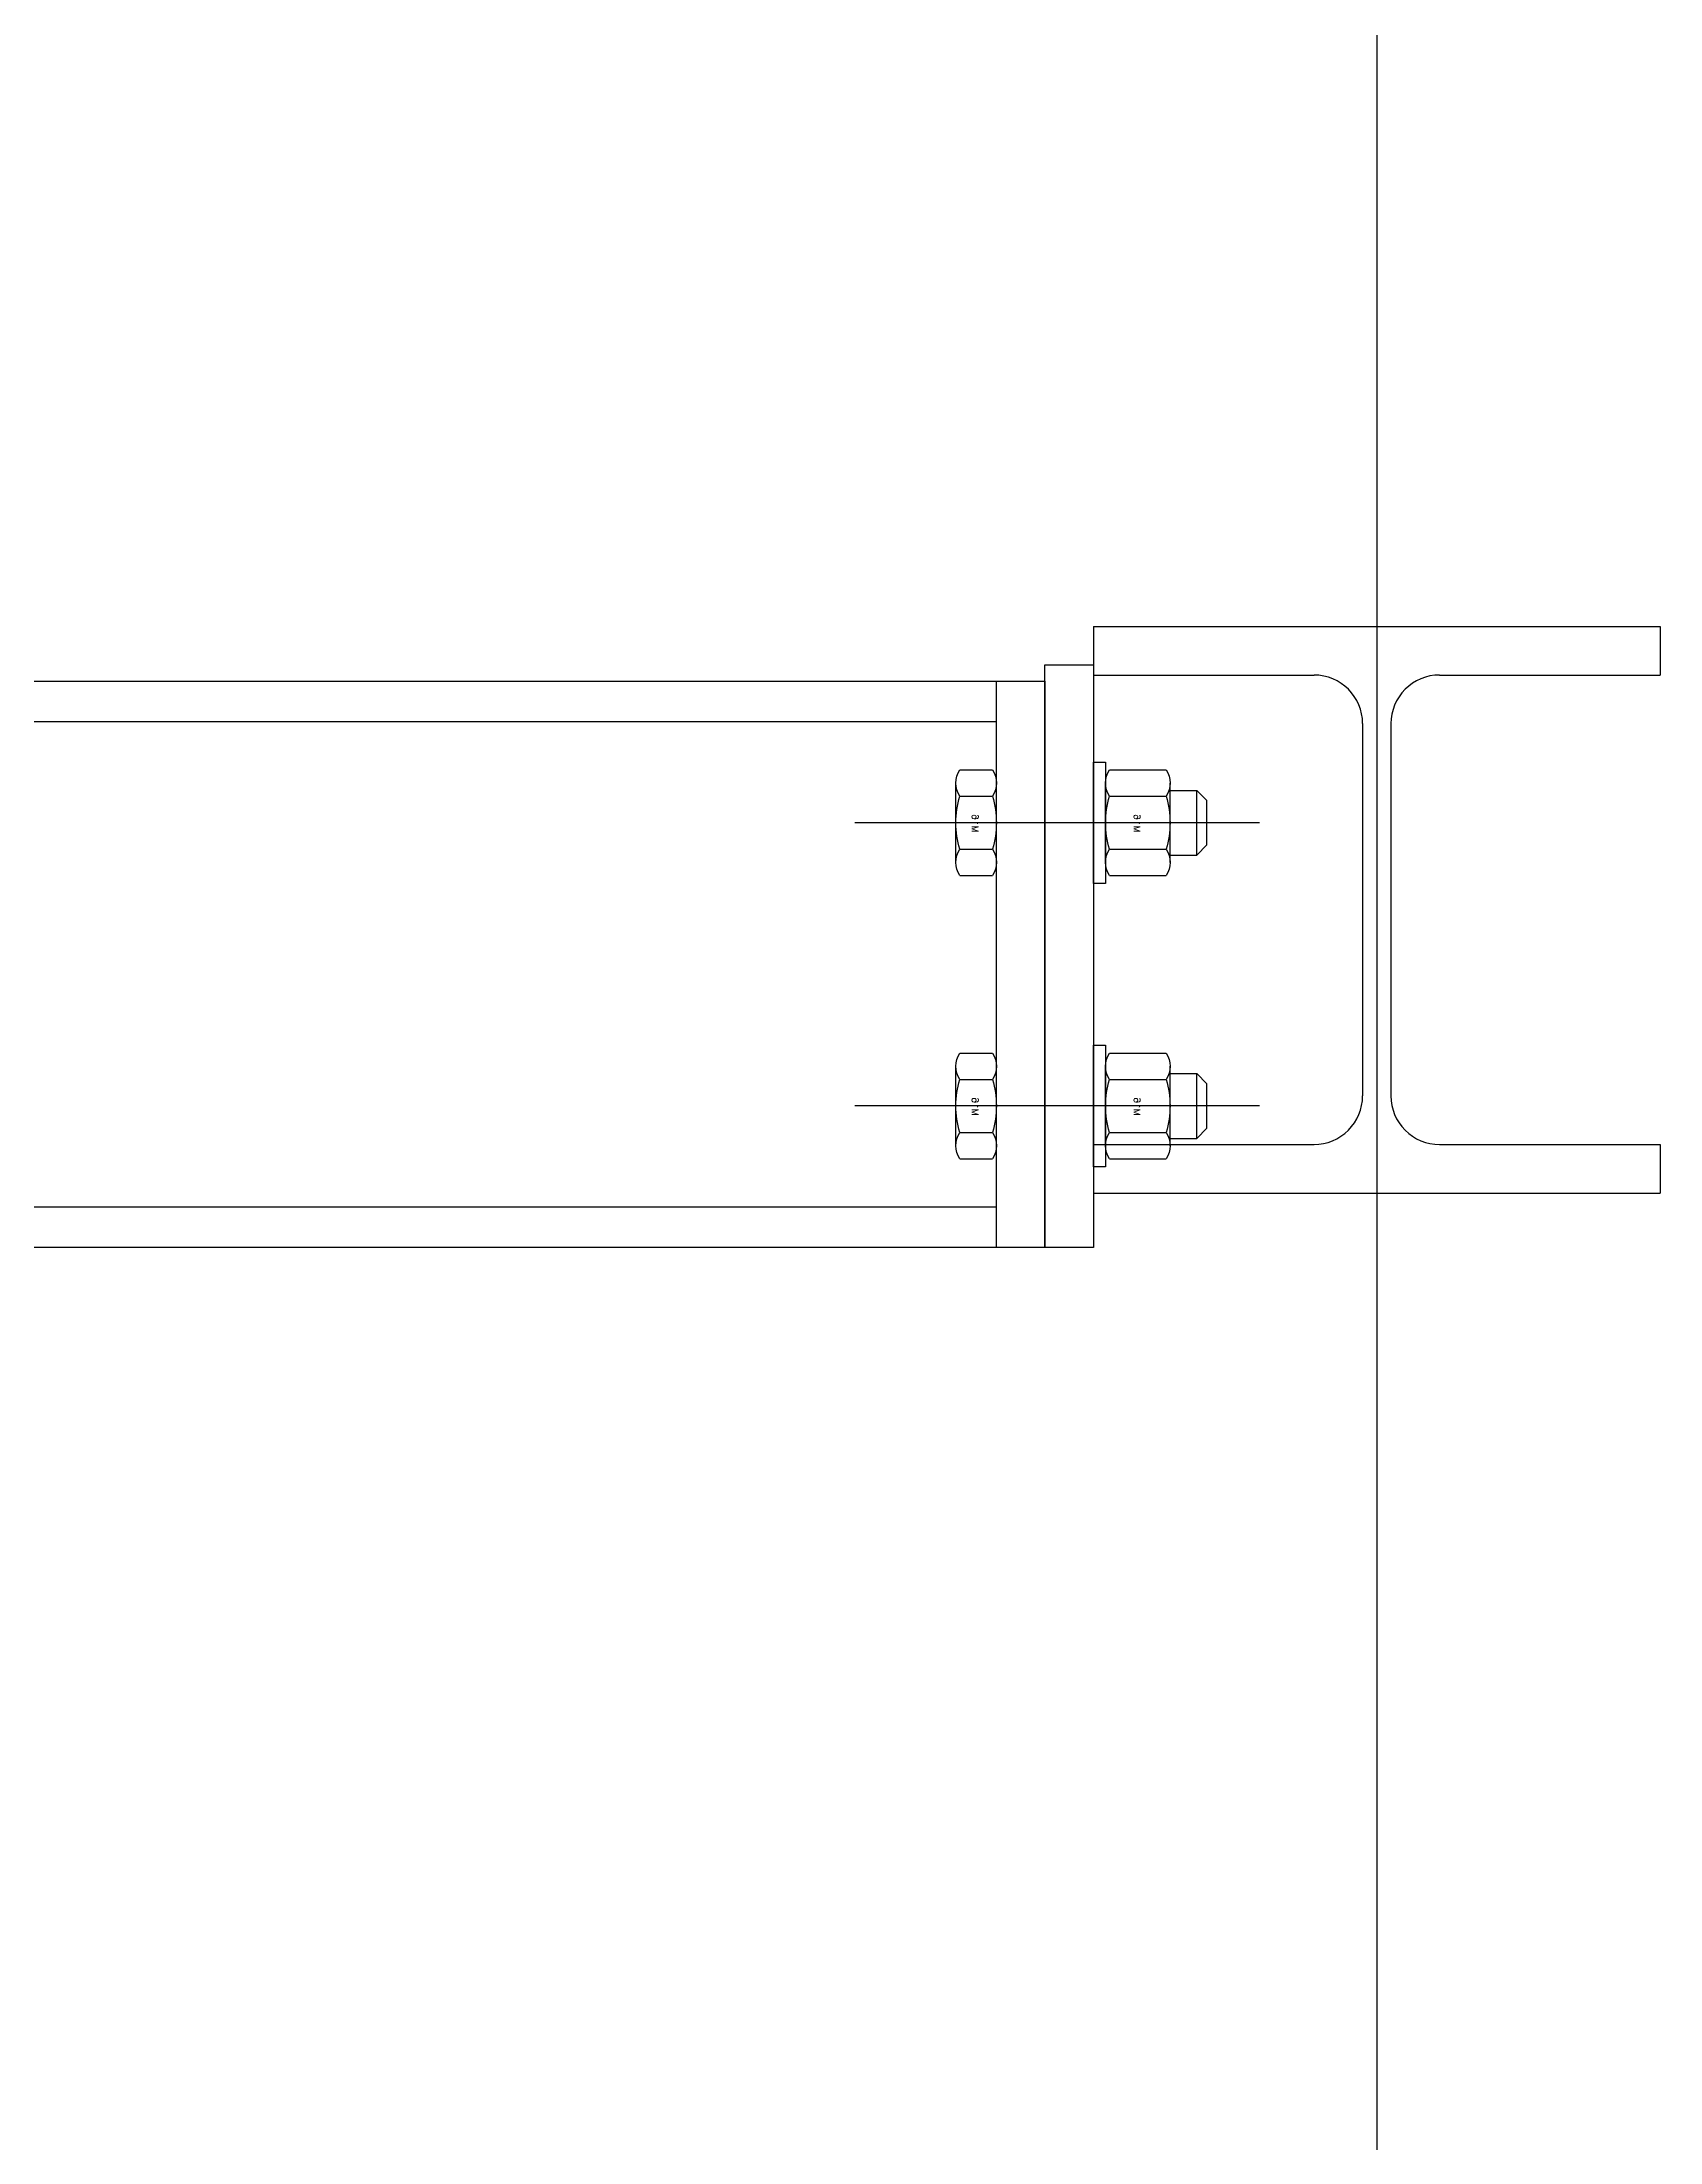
# Model space of a CAD drawing. Extents: x 44 to 147, y 26 to 78.
# Drawn here: x 71.19 to 71.59, y 70.539 to 71.058 of the extents above; entities that cross this region are included whole.
import ezdxf

# ---------------------------------------------------------------- set-up
doc = ezdxf.new("R2010")
doc.units = 0
doc.header["$LTSCALE"] = 0.5
doc.linetypes.add('AUSGEZOGEN', pattern=[1000.01, 1000, 0.01])
for name, color, linetype in [('ACHSEN', 7, 'Continuous'), ('HILFE', 7, 'Continuous'), ('ST-ANS', 9, 'Continuous'), ('ST-SCHN', 2, 'Continuous')]:
    doc.layers.add(name, color=color, linetype=linetype)
doc.styles.add('R18', font='romans.shx', dxfattribs={"height": 0.018})

# ---------------------------------------------------------------- blocks, each defined once
blk = doc.blocks.new('Mutter_M16_Seite')
at = {"color": 0, "linetype": 'ByBlock'}
for p, q in [((-0.01311795102546753, -0.000990468062772365), (-0.01311795102546753, -0.0149773900721506)), ((0.009777523954619838, -2.558011324493847e-05), (-0.00984716920917883, -2.558011324449438e-05)), ((-0.00657638625985868, -0.000990468062772365), (-0.00657638625985868, -0.0149773900721506)), ((0.006506741005297911, -0.000990468062772809), (0.006506741005297911, -0.0149773900721506)), ((0.01304830577090854, -0.000990468062772809), (0.01304830577090854, -0.0149773900721506)), ((0.009777523954619838, -0.01594227802167847), (-0.00984716920917883, -0.01594227802167847)), ((-0.008034822627280391, -0.01594227802167891), (-0.008034822627280391, -0.02252558011324446)), ((0.007965177372719623, -0.01594227802167891), (0.007965177372719623, -0.02252558011324446)), ((0.007965177372719623, -0.02252558011324446), (-0.008034822627280391, -0.02252558011324446)), ((-0.008034822627280391, -0.02252558011324446), (-0.005534822627279112, -0.02502558011324441)), ((0.00546517737272012, -0.02502558011324441), (-0.005534822627279112, -0.02502558011324441)), ((0.007965177372719623, -0.02252558011324446), (0.00546517737272012, -0.02502558011324441))]:
    blk.add_line(p, q, dxfattribs=at)
for centre, radius, start, end in [((-0.00984716920917883, -0.00605238002775188), 0.006026799914507332, 57.13277999999819, 122.8672200000018), ((-3.482262727949603e-05, -0.02268622397403419), 0.02266064386078951, 73.22134999999817, 106.7786500000018), ((0.009777523954619838, -0.00605238002775188), 0.006026799914507332, 57.13277999999819, 122.8672200000018), ((-0.00984716920917883, -0.009915478107171083), 0.006026799914507332, 237.1327799999982, 302.8672200000018), ((-3.482262727949603e-05, 0.006718365839110785), 0.02266064386078951, 253.2213499999982, 286.7786500000018), ((0.009777523954619838, -0.009915478107171083), 0.006026799914507332, 237.1327799999982, 302.8672200000018)]:
    blk.add_arc(centre, radius, start, end, dxfattribs=at)
at = {"color": 0, "linetype": 'ByBlock', "style": 'R18'}
blk.add_text('M16', height=0.0016354638279, rotation=180, dxfattribs=at).set_placement((0.002353799026352021, -0.006963395103991132))
blk = doc.blocks.new('Schraube_M16_Seite')
at = {"color": 0, "linetype": 'ByBlock'}
for p, q in [((-0.01308312839819337, 0.0009648879495287588), (-0.01308312839819337, 0.009051809958904755)), ((-0.009812346581909992, 0.01001669790843351), (0.009812346581895781, 0.01001669790843351)), ((-0.00654156363258096, 0.0009648879495287588), (-0.00654156363258096, 0.009051809958904755)), ((0.006541563632566749, 0.0009648879495287588), (0.006541563632566749, 0.009051809958904755)), ((0.01308312839817916, 0.0009648879495287588), (0.01308312839817916, 0.009051809958904755)), ((-0.009812346581909992, 0), (0.009812346581895781, 0))]:
    blk.add_line(p, q, dxfattribs=at)
for centre, radius, start, end in [((-0.009812346581909992, 0.00398989799392524), 0.006026799914507332, 57.13277999994877, 122.8672200000512), ((-1.4210854715202e-14, -0.0126439459523553), 0.02266064386078951, 73.2213499999899, 106.7786500000101), ((0.009812346581895781, 0.00398989799392524), 0.006026799914507332, 57.13277999994877, 122.8672200000512), ((-0.009812346581909992, 0.006026799914508274), 0.006026799914507332, 237.1327799999488, 302.8672200000512), ((-1.4210854715202e-14, 0.02266064386078881), 0.02266064386078951, 253.2213499999899, 286.7786500000101), ((0.009812346581895781, 0.006026799914508274), 0.006026799914507332, 237.1327799999488, 302.8672200000512)]:
    blk.add_arc(centre, radius, start, end, dxfattribs=at)
at = {"color": 0, "linetype": 'ByBlock', "style": 'R18'}
blk.add_text('M16', height=0.0016354638279, dxfattribs=at).set_placement((-0.002388621653636847, 0.003987814990747296))
blk = doc.blocks.new('HEB140')
at = {"color": 0, "linetype": 'ByBlock'}
for p, q in [((-0.07000000000000384, 0.1400000000000006), (0.06999999999999673, 0.1400000000000006)), ((-0.07000000000000384, 0.1400000000000006), (-0.07000000000000384, 0.1280000000000001)), ((0.06999999999999318, 0.1400000000000006), (0.06999999999999318, 0.1280000000000001)), ((-0.07000000000000384, 0.1280000000000001), (-0.01550000000000296, 0.1279999999999966)), ((0.01549999999999585, 0.1280000000000001), (0.06999999999999673, 0.1280000000000001)), ((-0.003500000000002501, 0.1159999999999961), (-0.003499999999991843, 0.02400000000000091)), ((0.003499999999995396, 0.1159999999999997), (0.003499999999998948, 0.0239999999999938)), ((-0.07000000000000384, 0.01200000000000045), (-0.0154999999999923, 0.01200000000000045)), ((-0.07000000000000384, 0.01200000000000045), (-0.07000000000000384, 0)), ((0.0154999999999994, 0.01199999999999335), (0.06999999999999673, 0.01200000000000045)), ((0.06999999999999318, 0.0119999999999969), (0.06999999999999318, 0)), ((-0.07000000000000384, 0), (0.06999999999999673, 0))]:
    blk.add_line(p, q, dxfattribs=at)
for centre, start, end in [((-0.01550000000000296, 0.1159999999999961), 0, 90), ((0.01549999999999585, 0.1159999999999997), 90, 180.0000000000022), ((-0.0154999999999923, 0.02400000000000091), 270, 2.239110495750316e-12), ((0.0154999999999994, 0.0239999999999938), 180.0000000000022, 270.0000000000037)]:
    blk.add_arc(centre, 0.012, start, end, dxfattribs=at)

msp = doc.modelspace()

# ---------------------------------------------------------------- linework, layer by layer
at = {"layer": 'ACHSEN', "color": 140, "linetype": 'AUSGEZOGEN'}
msp.add_line((71.52033502886279, 74.30784767844906), (71.52033502886285, 70.06356883490719), dxfattribs=at)
at = {"layer": 'HILFE'}
for p, q in [((71.49133502886285, 70.86545890748349), (71.39133502886288, 70.86545890748349)), ((71.49133502886285, 70.79545890748349), (71.39133502886288, 70.79545890748349))]:
    msp.add_line(p, q, dxfattribs=at)
at = {"layer": 'ST-ANS'}
for p, q in [((69.60433502886279, 70.90045890748348), (71.42633502886285, 70.90045890748348)), ((69.60433502886279, 70.89045890748346), (71.42633502886285, 70.89045890748346)), ((71.42633502886285, 70.77045890748349), (69.60433502886279, 70.77045890748349)), ((71.42633502886285, 70.7604589074835), (69.60433502886279, 70.7604589074835))]:
    msp.add_line(p, q, dxfattribs=at)
for points in [[(71.43833502886285, 70.90451305810925), (71.45033502886285, 70.90451305810925), (71.45033502886285, 70.7604589074835), (71.43833502886285, 70.7604589074835)], [(71.43833502886285, 70.7604589074835), (71.42633502886285, 70.7604589074835), (71.42633502886285, 70.90045890748348), (71.43833502886285, 70.90045890748348)], [(71.45333502886284, 70.85045890748347), (71.45033502886285, 70.85045890748347), (71.45033502886285, 70.88045890748347), (71.45333502886284, 70.88045890748347)], [(71.45333502886284, 70.78045890748348), (71.45033502886285, 70.78045890748348), (71.45033502886285, 70.81045890748348), (71.45333502886284, 70.81045890748348)]]:
    msp.add_lwpolyline(points, close=True, dxfattribs=at)

# ---------------------------------------------------------------- block references
at = {"layer": 'ST-ANS', "xscale": -1}
for name, p, rotation in [('Schraube_M16_Seite', (71.41631833095441, 70.86545890748349), 270), ('Mutter_M16_Seite', (71.45330944874961, 70.86542408485619), 90), ('Schraube_M16_Seite', (71.41631833095441, 70.79545890748349), 270), ('Mutter_M16_Seite', (71.45330944874961, 70.7954240848562), 90)]:
    msp.add_blockref(name, p, dxfattribs=dict(at, rotation=rotation))
at = {"layer": 'ST-SCHN'}
msp.add_blockref('HEB140', (71.52033502886285, 70.77395250666635), dxfattribs=at)

doc.saveas('drawing.dxf')
